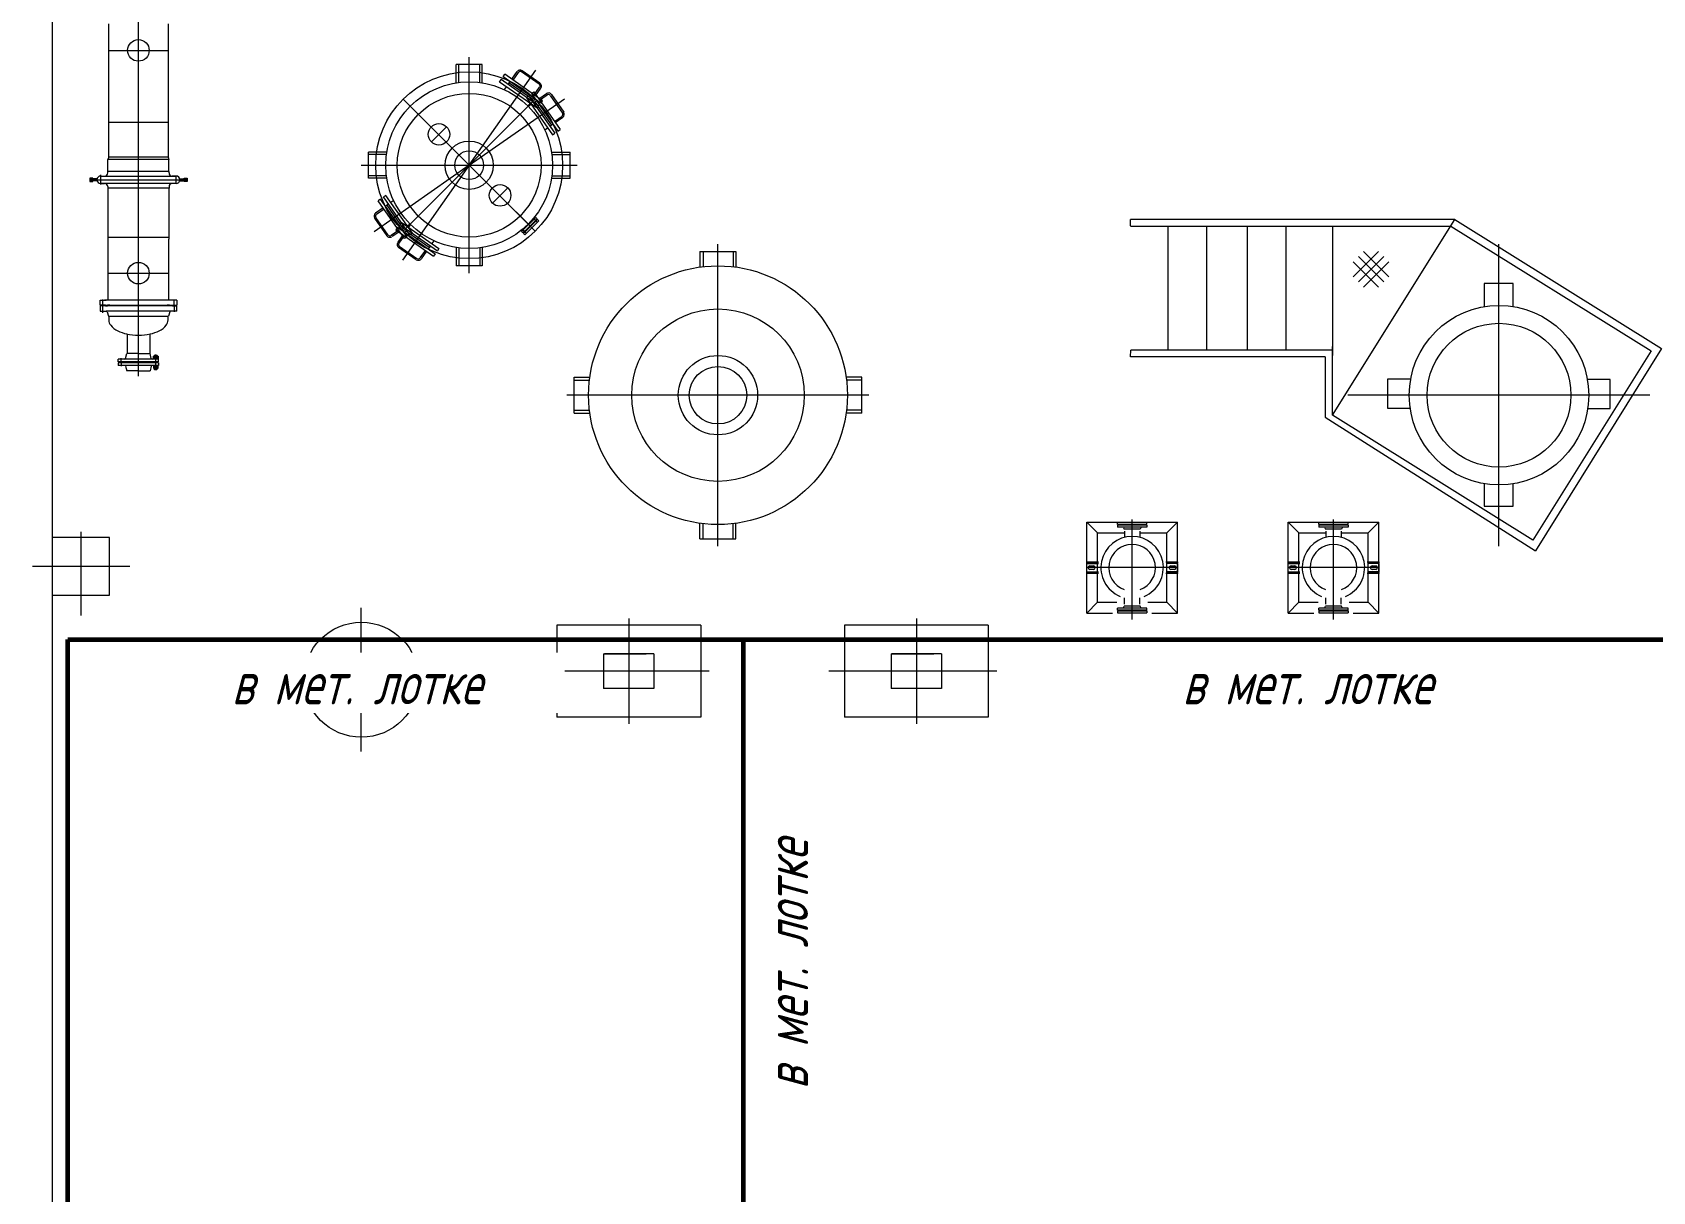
# Model space of a CAD drawing. Header units: millimetres. Extents: x 1337 to 8186, y 1899 to 5236.
# Drawn here: x 3038.2 to 3150.8, y 2565.5 to 2646.2 of the extents above; entities that cross this region are included whole.
import ezdxf

# ---------------------------------------------------------------- set-up
doc = ezdxf.new("R2010")
doc.units = ezdxf.units.MM
for name, color, linetype, lineweight in [('Линия связи (Вновь)', 3, 'Continuous', 60), ('Строительный', 251, 'Continuous', 13), ('Текст', 2, 'Continuous', 25)]:
    doc.layers.add(name, color=color, linetype=linetype, lineweight=lineweight)
doc.styles.add('Simplex', font='simplex.shx', dxfattribs={"width": 0.7, "oblique": 15})

# ---------------------------------------------------------------- blocks, each defined once
blk = doc.blocks.new('A$C0AA457AC')
at = {"layer": 'Строительный', "ltscale": 100}
for p, q in [((171.06, 361.64), (171.06, 183.64)), ((177.06, 315.97), (177.06, 344.53)), ((175, 331.21), (175, 340.48)), ((179.12, 340.48), (179.12, 331.21)), ((175, 338.63), (179.12, 338.63)), ((200.06, 323.13), (200.06, 338.16)), ((199.16, 336.39), (199.16, 337.66)), ((200.96, 337.66), (199.16, 337.66)), ((199.33, 336.39), (199.33, 337.66)), ((200.06, 330.64), (204.69, 337.26)), ((200.8, 336.39), (200.8, 337.66)), ((200.96, 336.39), (200.96, 337.66)), ((202.42, 336.8), (202.54, 336.97)), ((205.16, 335.13), (202.54, 336.97)), ((203.03, 336.62), (203.4, 337.16)), ((203.11, 336.57), (203.48, 337.1)), ((204.92, 336.27), (203.69, 337.13)), ((204.98, 336.36), (203.75, 337.22)), ((202.17, 336.43), (202.28, 336.6)), ((204.79, 334.6), (202.17, 336.43)), ((204.9, 334.76), (202.28, 336.6)), ((205.05, 334.97), (202.42, 336.8)), ((202.52, 335.9), (202.66, 336.09)), ((202.77, 336.25), (202.92, 336.46)), ((204.48, 335.21), (202.84, 336.36)), ((204.39, 335.62), (204.55, 335.74)), ((204.55, 335.74), (206.39, 333.12)), ((204.59, 335.53), (204.96, 336.07)), ((204.67, 335.48), (205.04, 336.01)), ((204.66, 335.24), (195.47, 326.05)), ((195.47, 335.24), (204.66, 326.05)), ((200.06, 330.64), (206.68, 335.27)), ((204.02, 335.37), (204.18, 335.48)), ((204.02, 335.37), (205.86, 332.75)), ((204.16, 334.75), (204.3, 334.94)), ((204.17, 334.74), (204.36, 334.87)), ((204.18, 335.48), (206.02, 332.86)), ((204.39, 335.62), (206.22, 333)), ((204.41, 335.11), (204.55, 335.31)), ((204.53, 334.99), (204.73, 335.13)), ((204.63, 335.06), (205.78, 333.42)), ((204.79, 334.6), (204.9, 334.76)), ((204.9, 335.25), (205.43, 335.62)), ((204.95, 335.17), (205.49, 335.54)), ((205.05, 334.97), (205.16, 335.13)), ((205.7, 335.5), (206.56, 334.27)), ((205.78, 335.56), (206.64, 334.33)), ((175, 333.63), (179.12, 333.63)), ((205.67, 333.35), (205.88, 333.49)), ((205.99, 333.69), (206.52, 334.06)), ((206.04, 333.61), (206.58, 333.98)), ((198.49, 333.32), (197.43, 332.26)), ((205.32, 333.1), (205.51, 333.24)), ((205.86, 332.75), (206.02, 332.86)), ((206.22, 333), (206.39, 333.12)), ((194.32, 331.54), (193.05, 331.54)), ((193.05, 329.74), (193.05, 331.54)), ((194.32, 331.38), (193.05, 331.38)), ((205.81, 331.54), (207.08, 331.54)), ((205.81, 331.38), (207.08, 331.38)), ((207.08, 329.74), (207.08, 331.54)), ((174.94, 330.21), (174.93, 330.21)), ((174.93, 330.11), (174.93, 330.21)), ((175, 331.21), (174.94, 331.05)), ((179.18, 331.05), (174.94, 331.05)), ((174.94, 330.21), (174.94, 331.05)), ((179.19, 330.21), (174.94, 330.21)), ((175.01, 331.21), (175, 331.21)), ((179.12, 331.21), (175.01, 331.21)), ((179.12, 331.21), (179.18, 331.05)), ((179.18, 330.21), (179.18, 331.05)), ((179.19, 330.11), (179.19, 330.21)), ((192.55, 330.64), (207.58, 330.64)), ((200.06, 330.64), (193.45, 326.01)), ((200.06, 330.64), (195.43, 324.03)), ((173.68, 329.75), (173.68, 329.51)), ((173.88, 329.75), (173.68, 329.75)), ((173.88, 329.69), (173.68, 329.69)), ((173.68, 329.63), (180.44, 329.63)), ((173.88, 329.58), (173.68, 329.58)), ((173.68, 329.51), (173.88, 329.51)), ((173.88, 329.51), (173.88, 329.75)), ((174.19, 329.7), (173.88, 329.7)), ((174.19, 329.56), (173.88, 329.56)), ((174.44, 329.29), (174.44, 329.98)), ((174.44, 329.89), (179.68, 329.89)), ((174.44, 329.37), (174.71, 329.37)), ((179.68, 329.37), (174.44, 329.37)), ((174.93, 329.15), (174.93, 329.05)), ((174.94, 329.05), (174.93, 329.05)), ((179.19, 329.05), (174.94, 329.05)), ((174.94, 329.05), (174.94, 323.27)), ((179.18, 329.05), (179.18, 325.49)), ((179.19, 329.15), (179.19, 329.05)), ((179.68, 329.89), (179.41, 329.89)), ((179.68, 329.35), (179.68, 329.93)), ((179.93, 329.7), (180.24, 329.7)), ((179.93, 329.56), (180.24, 329.56)), ((180.24, 329.75), (180.44, 329.75)), ((180.24, 329.51), (180.24, 329.75)), ((180.24, 329.69), (180.44, 329.69)), ((180.24, 329.58), (180.44, 329.58)), ((180.44, 329.51), (180.24, 329.51)), ((180.44, 329.75), (180.44, 329.63)), ((180.44, 329.63), (180.44, 329.51)), ((194.32, 329.91), (193.05, 329.91)), ((194.32, 329.74), (193.05, 329.74)), ((202.74, 329.07), (201.68, 328.01)), ((205.81, 329.91), (207.08, 329.91)), ((205.81, 329.74), (207.08, 329.74)), ((193.9, 328.28), (193.74, 328.17)), ((195.57, 325.55), (193.74, 328.17)), ((195.74, 325.66), (193.9, 328.28)), ((194.27, 328.54), (194.11, 328.43)), ((195.94, 325.8), (194.11, 328.43)), ((194.45, 327.93), (194.25, 327.79)), ((196.11, 325.92), (194.27, 328.54)), ((195.5, 326.22), (194.35, 327.86)), ((194.81, 328.19), (194.62, 328.05)), ((194.35, 325.73), (193.49, 326.96)), ((194.08, 327.68), (193.55, 327.3)), ((194.43, 325.78), (193.57, 327.01)), ((194.14, 327.59), (193.61, 327.22)), ((203.17, 327.53), (204.2, 326.51)), ((204.46, 326.24), (203.32, 327.39)), ((203.7, 326.02), (204.69, 327.01)), ((203.92, 325.79), (204.91, 326.78)), ((204.78, 326.92), (203.95, 326.08)), ((204.62, 326.72), (203.99, 326.08)), ((204.39, 326.71), (204.36, 326.75)), ((204.82, 326.66), (204.57, 326.91)), ((204.82, 326.87), (204.61, 326.66)), ((204.62, 326.72), (204.62, 326.76)), ((204.78, 326.92), (204.69, 327.01)), ((204.91, 326.78), (204.82, 326.87)), ((268.61, 326.86), (246.05, 326.86)), ((246.05, 326.43), (246.05, 326.86)), ((260.1, 313.25), (268.61, 326.86)), ((268.61, 326.86), (282.98, 317.88)), ((175, 325.63), (179.12, 325.63)), ((195.17, 326.12), (194.64, 325.75)), ((195.23, 326.04), (194.7, 325.67)), ((195.08, 326.32), (194.97, 326.15)), ((194.97, 326.15), (197.59, 324.32)), ((195.08, 326.32), (197.7, 324.48)), ((195.46, 325.81), (195.09, 325.28)), ((195.54, 325.75), (195.17, 325.22)), ((195.34, 326.69), (195.23, 326.52)), ((195.23, 326.52), (197.85, 324.69)), ((195.34, 326.69), (197.96, 324.85)), ((195.6, 326.3), (195.39, 326.15)), ((195.72, 326.18), (195.57, 325.97)), ((195.74, 325.66), (195.57, 325.55)), ((195.65, 326.08), (197.28, 324.93)), ((195.96, 326.55), (195.76, 326.41)), ((195.97, 326.54), (195.83, 326.34)), ((196.11, 325.92), (195.94, 325.8)), ((203.7, 326.02), (203.79, 325.93)), ((204.05, 325.88), (203.79, 326.14)), ((203.95, 326.08), (203.79, 325.93)), ((204.04, 326.1), (203.83, 325.88)), ((203.83, 325.88), (203.92, 325.79)), ((203.99, 326.08), (203.95, 326.08)), ((203.99, 326.31), (203.96, 326.34)), ((204.02, 326.12), (204.04, 326.1)), ((204.61, 326.66), (204.04, 326.1)), ((204.59, 326.68), (204.61, 326.66)), ((246.05, 326.41), (260.37, 326.41)), ((248.65, 326.41), (248.65, 317.78)), ((251.36, 317.78), (251.36, 326.41)), ((254.17, 326.41), (254.17, 317.78)), ((256.88, 317.78), (256.88, 326.41)), ((260.1, 326.41), (260.1, 317.41)), ((260.37, 326.41), (268.33, 326.41)), ((268.33, 326.41), (282.25, 317.72)), ((179.18, 321.25), (179.18, 325.49)), ((195.15, 324.93), (196.38, 324.07)), ((195.2, 325.01), (196.43, 324.15)), ((197.02, 324.72), (196.64, 324.19)), ((197.1, 324.66), (196.72, 324.13)), ((197.36, 325.03), (197.21, 324.83)), ((197.61, 325.39), (197.47, 325.2)), ((197.7, 324.48), (197.59, 324.32)), ((197.96, 324.85), (197.85, 324.69)), ((199.16, 324.9), (199.16, 323.63)), ((199.33, 324.9), (199.33, 323.63)), ((200.8, 324.9), (200.8, 323.63)), ((200.96, 324.9), (200.96, 323.63)), ((216.11, 324.64), (216.11, 323.56)), ((216.11, 324.64), (218.61, 324.64)), ((216.32, 324.64), (216.32, 323.56)), ((217.36, 304.14), (217.36, 325.14)), ((218.41, 324.64), (218.41, 323.56)), ((218.61, 324.64), (218.61, 323.56)), ((261.53, 322.87), (263.3, 324.64)), ((264.01, 322.87), (262.24, 324.64)), ((264.01, 322.87), (262.24, 324.64)), ((271.66, 304.14), (271.66, 325.14)), ((271.66, 304.14), (271.66, 325.14)), ((200.96, 323.63), (199.16, 323.63)), ((263.3, 322.16), (261.53, 323.93)), ((263.3, 322.16), (261.53, 323.93)), ((261.89, 322.52), (263.66, 324.29)), ((263.66, 322.52), (261.89, 324.29)), ((263.66, 322.52), (261.89, 324.29)), ((262.24, 322.16), (264.01, 323.93)), ((174.94, 323.27), (174.94, 321.25)), ((175, 323.13), (179.12, 323.13)), ((272.65, 322.41), (270.63, 322.41)), ((270.63, 322.41), (270.63, 320.84)), ((272.65, 320.84), (272.65, 322.41)), ((174.39, 320.91), (174.39, 321.25)), ((174.39, 321.25), (174.81, 321.25)), ((174.59, 320.38), (174.59, 321.3)), ((179.74, 321.25), (174.7, 321.25)), ((179.54, 320.88), (179.54, 321.3)), ((179.74, 321.25), (179.74, 320.91)), ((174.78, 320.91), (174.39, 320.91)), ((174.39, 320.85), (174.39, 320.48)), ((174.7, 320.85), (174.39, 320.85)), ((174.39, 320.48), (174.81, 320.48)), ((174.73, 320.88), (174.7, 320.85)), ((179.42, 320.85), (174.7, 320.85)), ((174.9, 320.88), (174.73, 320.88)), ((174.78, 320.88), (174.78, 320.91)), ((174.78, 320.91), (179.74, 320.91)), ((175.08, 320.85), (174.78, 320.85)), ((174.78, 320.85), (174.9, 320.85)), ((179.74, 320.48), (174.81, 320.48)), ((174.88, 320.43), (174.97, 320.13)), ((175.08, 320.91), (174.9, 320.91)), ((174.9, 320.88), (174.9, 320.91)), ((177.06, 320.88), (174.9, 320.88)), ((174.97, 320.13), (179.15, 320.13)), ((175, 320.13), (179.12, 320.13)), ((175, 320.13), (175, 319.88)), ((175.08, 320.88), (175.08, 320.91)), ((177.06, 320.88), (179.39, 320.88)), ((179.05, 320.91), (179.05, 320.88)), ((179.23, 320.91), (179.05, 320.91)), ((179.12, 319.88), (179.12, 320.13)), ((179.25, 320.43), (179.15, 320.13)), ((179.23, 320.91), (179.23, 320.88)), ((179.35, 320.91), (179.35, 320.88)), ((179.39, 320.88), (179.42, 320.85)), ((179.42, 320.85), (179.74, 320.85)), ((179.54, 320.85), (179.54, 320.44)), ((179.74, 320.48), (179.74, 320.85)), ((176.27, 318.9), (176.27, 317.53)), ((177.86, 318.9), (177.86, 317.53)), ((246.05, 317.3), (246.06, 317.78)), ((260.12, 317.78), (246.06, 317.78)), ((260.1, 313.25), (260.1, 318.02)), ((282.25, 317.72), (274.02, 304.55)), ((282.98, 317.88), (274.2, 303.81)), ((175.66, 316.96), (175.66, 317.15)), ((178.01, 317.15), (175.66, 317.15)), ((176.15, 316.96), (175.66, 316.96)), ((178.15, 316.9), (175.66, 316.9)), ((175.66, 316.9), (175.66, 316.71)), ((178.01, 316.71), (175.66, 316.71)), ((175.86, 316.92), (175.86, 317.21)), ((175.86, 316.95), (175.86, 316.66)), ((176, 316.93), (175.97, 316.9)), ((176.15, 316.93), (176, 316.93)), ((176.04, 316.93), (176.04, 316.96)), ((176.15, 316.93), (176.15, 316.96)), ((178.08, 316.96), (176.15, 316.96)), ((178.08, 316.93), (176.15, 316.93)), ((176.17, 317.2), (176.26, 317.53)), ((176.17, 316.67), (176.26, 316.33)), ((177.06, 317.53), (176.26, 317.53)), ((177.06, 317.53), (177.87, 317.53)), ((177.95, 317.2), (177.87, 317.53)), ((177.95, 316.67), (177.87, 316.33)), ((177.97, 316.93), (177.97, 316.96)), ((178.46, 317.15), (178.01, 317.15)), ((178.46, 316.71), (178.01, 316.71)), ((178.36, 316.96), (178.08, 316.96)), ((178.08, 316.93), (178.08, 316.96)), ((178.12, 316.93), (178.08, 316.93)), ((178.1, 317.15), (178.1, 317.35)), ((178.1, 317.35), (178.43, 317.35)), ((178.1, 316.71), (178.1, 316.51)), ((178.12, 316.93), (178.15, 316.9)), ((178.36, 316.9), (178.15, 316.9)), ((178.16, 317.41), (178.19, 317.43)), ((178.16, 317.41), (178.16, 317.35)), ((178.16, 317.41), (178.36, 317.41)), ((178.16, 316.96), (178.16, 316.93)), ((178.16, 316.9), (178.16, 316.93)), ((178.18, 317.35), (178.18, 317.15)), ((178.18, 316.51), (178.18, 316.71)), ((178.19, 317.43), (178.19, 317.35)), ((178.19, 317.43), (178.34, 317.43)), ((178.26, 317.47), (178.26, 316.38)), ((178.34, 317.43), (178.34, 317.35)), ((178.34, 317.43), (178.36, 317.41)), ((178.35, 317.35), (178.35, 317.15)), ((178.35, 316.51), (178.35, 316.71)), ((178.36, 317.41), (178.36, 317.35)), ((178.36, 316.96), (178.36, 316.93)), ((178.46, 316.96), (178.36, 316.96)), ((178.36, 316.9), (178.36, 316.93)), ((178.46, 316.9), (178.36, 316.9)), ((178.43, 317.35), (178.43, 317.15)), ((178.43, 316.51), (178.43, 316.71)), ((178.46, 316.96), (178.46, 317.15)), ((178.46, 316.9), (178.46, 316.71)), ((259.58, 317.3), (246.05, 317.3)), ((259.58, 317.3), (259.58, 313.11)), ((177.06, 316.33), (176.26, 316.33)), ((177.06, 316.33), (177.87, 316.33)), ((178.1, 316.51), (178.43, 316.51)), ((178.16, 316.46), (178.16, 316.51)), ((178.16, 316.46), (178.19, 316.43)), ((178.16, 316.46), (178.36, 316.46)), ((178.19, 316.43), (178.19, 316.51)), ((178.19, 316.43), (178.34, 316.43)), ((178.34, 316.43), (178.34, 316.51)), ((178.34, 316.43), (178.36, 316.46)), ((178.36, 316.46), (178.36, 316.51)), ((207.36, 315.89), (208.45, 315.89)), ((207.36, 313.39), (207.36, 315.89)), ((207.36, 315.69), (208.45, 315.69)), ((227.36, 315.89), (226.28, 315.89)), ((227.36, 315.69), (226.28, 315.69)), ((227.36, 313.39), (227.36, 315.89)), ((265.49, 315.75), (263.92, 315.75)), ((263.92, 315.75), (263.92, 313.73)), ((279.2, 315.74), (277.84, 315.74)), ((279.41, 315.74), (279.2, 315.74)), ((279.41, 313.72), (279.41, 315.74)), ((227.86, 314.64), (206.86, 314.64)), ((282.16, 314.64), (261.16, 314.64)), ((282.16, 314.64), (261.16, 314.64)), ((207.36, 313.6), (208.45, 313.6)), ((207.36, 313.39), (208.45, 313.39)), ((227.36, 313.6), (226.28, 313.6)), ((227.36, 313.39), (226.28, 313.39)), ((274.02, 304.55), (260.1, 313.25)), ((263.92, 313.73), (265.49, 313.73)), ((277.84, 313.72), (279.41, 313.72)), ((259.58, 313.11), (274.2, 303.81)), ((270.64, 308.48), (270.64, 308.48)), ((270.64, 308.48), (270.64, 306.91)), ((272.66, 306.91), (272.66, 308.48)), ((270.64, 306.91), (272.66, 306.91)), ((216.11, 304.64), (216.11, 305.73)), ((216.32, 304.64), (216.32, 305.73)), ((218.41, 304.64), (218.41, 305.73)), ((218.61, 304.64), (218.61, 305.73)), ((243, 305.8), (249.32, 305.8)), ((243, 299.48), (243, 305.8)), ((243, 305.8), (243.75, 305.06)), ((245.14, 305.78), (247.19, 305.78)), ((245.14, 305.65), (245.14, 305.78)), ((245.14, 305.65), (247.19, 305.65)), ((245.14, 305.59), (245.14, 305.46)), ((245.44, 305.59), (245.14, 305.59)), ((245.44, 305.46), (245.14, 305.46)), ((245.42, 305.62), (245.4, 305.64)), ((245.42, 305.62), (246.9, 305.62)), ((247.19, 305.59), (245.44, 305.59)), ((247.19, 305.46), (245.44, 305.46)), ((245.47, 305.62), (245.47, 305.59)), ((245.57, 305.42), (245.61, 305.32)), ((245.77, 305.32), (245.61, 305.32)), ((246.16, 305.32), (245.77, 305.32)), ((246.16, 299.03), (246.16, 306)), ((246.71, 305.32), (246.16, 305.32)), ((246.76, 305.42), (246.71, 305.32)), ((246.85, 305.62), (246.85, 305.59)), ((246.85, 305.62), (246.85, 305.59)), ((246.9, 305.62), (246.92, 305.64)), ((246.9, 305.62), (246.92, 305.64)), ((247.19, 305.65), (247.19, 305.78)), ((247.19, 305.65), (247.19, 305.78)), ((247.19, 305.59), (247.19, 305.46)), ((248.58, 305.06), (249.32, 305.8)), ((249.32, 299.48), (249.32, 305.8)), ((257, 305.8), (263.32, 305.8)), ((257, 299.48), (257, 305.8)), ((257, 305.8), (257.75, 305.06)), ((259.14, 305.78), (261.19, 305.78)), ((259.14, 305.65), (259.14, 305.78)), ((259.14, 305.65), (261.19, 305.65)), ((259.14, 305.59), (259.14, 305.46)), ((259.44, 305.59), (259.14, 305.59)), ((259.44, 305.46), (259.14, 305.46)), ((259.42, 305.62), (259.4, 305.64)), ((259.42, 305.62), (260.9, 305.62)), ((261.19, 305.59), (259.44, 305.59)), ((261.19, 305.46), (259.44, 305.46)), ((259.47, 305.62), (259.47, 305.59)), ((259.57, 305.42), (259.61, 305.32)), ((259.77, 305.32), (259.61, 305.32)), ((260.16, 305.32), (259.77, 305.32)), ((260.16, 299.03), (260.16, 306)), ((260.71, 305.32), (260.16, 305.32)), ((260.76, 305.42), (260.71, 305.32)), ((260.85, 305.62), (260.85, 305.59)), ((260.85, 305.62), (260.85, 305.59)), ((260.9, 305.62), (260.92, 305.64)), ((260.9, 305.62), (260.92, 305.64)), ((261.19, 305.65), (261.19, 305.78)), ((261.19, 305.65), (261.19, 305.78)), ((261.19, 305.59), (261.19, 305.46)), ((262.58, 305.06), (263.32, 305.8)), ((263.32, 299.48), (263.32, 305.8)), ((175.06, 304.73), (171.06, 304.73)), ((171.06, 304.73), (171.06, 300.73)), ((173.06, 305.14), (173.06, 299.32)), ((175.06, 300.73), (175.06, 304.73)), ((216.11, 304.64), (218.61, 304.64)), ((243.75, 300.23), (243.75, 305.06)), ((243.75, 305.06), (245.62, 305.06)), ((245.62, 305.18), (245.62, 304.75)), ((246.7, 305.18), (246.7, 304.75)), ((246.7, 305.06), (248.58, 305.06)), ((248.58, 300.23), (248.58, 305.06)), ((257.75, 300.23), (257.75, 305.06)), ((257.75, 305.06), (259.62, 305.06)), ((259.62, 305.18), (259.62, 304.75)), ((260.7, 305.18), (260.7, 304.75)), ((260.7, 305.06), (262.58, 305.06)), ((262.58, 300.23), (262.58, 305.06)), ((176.47, 302.73), (169.69, 302.73)), ((243, 303.04), (243.82, 303.04)), ((243, 302.97), (243, 303.04)), ((243, 302.97), (243, 302.92)), ((243, 302.97), (243.81, 302.97)), ((243, 302.92), (243.81, 302.92)), ((243, 302.36), (243, 302.92)), ((249.32, 302.64), (243, 302.64)), ((243, 302.64), (243.1, 302.64)), ((243, 302.36), (243, 302.31)), ((243, 302.36), (243.81, 302.36)), ((243, 302.31), (243.81, 302.31)), ((243, 302.24), (243, 302.31)), ((243.82, 302.24), (243, 302.24)), ((243.22, 302.76), (243.48, 302.76)), ((243.48, 302.52), (243.22, 302.52)), ((248.5, 303.04), (249.32, 303.04)), ((249.32, 302.24), (248.5, 302.24)), ((249.32, 302.97), (248.52, 302.97)), ((249.32, 302.92), (248.52, 302.92)), ((249.32, 302.36), (248.52, 302.36)), ((249.32, 302.31), (248.52, 302.31)), ((248.84, 302.76), (249.1, 302.76)), ((249.1, 302.52), (248.84, 302.52)), ((249.22, 302.64), (249.32, 302.64)), ((249.32, 303.04), (249.32, 302.97)), ((249.32, 302.92), (249.32, 302.97)), ((249.32, 302.92), (249.32, 302.36)), ((249.32, 302.31), (249.32, 302.36)), ((249.32, 302.31), (249.32, 302.24)), ((257, 303.04), (257.82, 303.04)), ((257, 302.97), (257, 303.04)), ((257, 302.97), (257, 302.92)), ((257, 302.97), (257.81, 302.97)), ((257, 302.92), (257.81, 302.92)), ((257, 302.36), (257, 302.92)), ((263.32, 302.64), (257, 302.64)), ((257, 302.64), (257.1, 302.64)), ((257, 302.36), (257, 302.31)), ((257, 302.36), (257.81, 302.36)), ((257, 302.31), (257.81, 302.31)), ((257, 302.24), (257, 302.31)), ((257.82, 302.24), (257, 302.24)), ((257.22, 302.76), (257.48, 302.76)), ((257.48, 302.52), (257.22, 302.52)), ((262.5, 303.04), (263.32, 303.04)), ((263.32, 302.24), (262.5, 302.24)), ((263.32, 302.97), (262.52, 302.97)), ((263.32, 302.92), (262.52, 302.92)), ((263.32, 302.36), (262.52, 302.36)), ((263.32, 302.31), (262.52, 302.31)), ((262.84, 302.76), (263.1, 302.76)), ((263.1, 302.52), (262.84, 302.52)), ((263.22, 302.64), (263.32, 302.64)), ((263.32, 303.04), (263.32, 302.97)), ((263.32, 302.92), (263.32, 302.97)), ((263.32, 302.92), (263.32, 302.36)), ((263.32, 302.31), (263.32, 302.36)), ((263.32, 302.31), (263.32, 302.24)), ((171.06, 300.73), (175.06, 300.73)), ((192.56, 289.84), (192.56, 299.84)), ((243, 299.48), (243.75, 300.23)), ((243.75, 300.23), (245.09, 300.23)), ((245.14, 299.69), (245.14, 299.82)), ((245.44, 299.82), (245.14, 299.82)), ((245.44, 299.69), (245.14, 299.69)), ((247.19, 299.82), (245.44, 299.82)), ((247.19, 299.69), (245.44, 299.69)), ((245.47, 299.66), (245.47, 299.69)), ((245.57, 299.86), (245.61, 299.97)), ((245.77, 299.97), (245.61, 299.97)), ((245.62, 300.1), (245.62, 300.54)), ((246.16, 299.97), (245.77, 299.97)), ((246.71, 299.97), (246.16, 299.97)), ((246.7, 300.1), (246.7, 300.54)), ((246.76, 299.86), (246.71, 299.97)), ((246.85, 299.66), (246.85, 299.69)), ((247.19, 299.69), (247.19, 299.82)), ((247.24, 300.23), (248.58, 300.23)), ((248.58, 300.23), (249.32, 299.48)), ((257, 299.48), (257.75, 300.23)), ((257.75, 300.23), (259.09, 300.23)), ((259.14, 299.69), (259.14, 299.82)), ((259.44, 299.82), (259.14, 299.82)), ((259.44, 299.69), (259.14, 299.69)), ((261.19, 299.82), (259.44, 299.82)), ((261.19, 299.69), (259.44, 299.69)), ((259.47, 299.66), (259.47, 299.69)), ((259.57, 299.86), (259.61, 299.97)), ((259.77, 299.97), (259.61, 299.97)), ((259.62, 300.1), (259.62, 300.54)), ((260.16, 299.97), (259.77, 299.97)), ((260.71, 299.97), (260.16, 299.97)), ((260.7, 300.1), (260.7, 300.54)), ((260.76, 299.86), (260.71, 299.97)), ((260.85, 299.66), (260.85, 299.69)), ((261.19, 299.69), (261.19, 299.82)), ((261.24, 300.23), (262.58, 300.23)), ((262.58, 300.23), (263.32, 299.48)), ((206.16, 298.64), (206.16, 292.24)), ((216.16, 298.64), (206.16, 298.64)), ((211.16, 299.11), (211.16, 291.78)), ((216.16, 298.64), (216.16, 292.24)), ((226.16, 298.64), (226.16, 292.24)), ((236.16, 298.64), (226.16, 298.64)), ((231.16, 299.11), (231.16, 291.78)), ((236.16, 298.64), (236.16, 292.24)), ((243, 299.48), (244.8, 299.48)), ((245.14, 299.63), (245.14, 299.5)), ((245.14, 299.63), (247.19, 299.63)), ((245.14, 299.5), (247.19, 299.5)), ((245.42, 299.66), (245.4, 299.64)), ((245.42, 299.66), (246.9, 299.66)), ((246.9, 299.66), (246.92, 299.64)), ((247.19, 299.63), (247.19, 299.5)), ((247.53, 299.48), (249.32, 299.48)), ((257, 299.48), (258.8, 299.48)), ((259.14, 299.63), (259.14, 299.5)), ((259.14, 299.63), (261.19, 299.63)), ((259.14, 299.5), (261.19, 299.5)), ((259.42, 299.66), (259.4, 299.64)), ((259.42, 299.66), (260.9, 299.66)), ((260.9, 299.66), (260.92, 299.64)), ((261.19, 299.63), (261.19, 299.5)), ((261.53, 299.48), (263.32, 299.48)), ((209.41, 296.64), (212.36, 296.64)), ((209.41, 296.64), (209.41, 294.24)), ((212.91, 296.64), (209.46, 296.64)), ((212.91, 296.64), (212.91, 294.24)), ((229.41, 296.64), (232.36, 296.64)), ((229.41, 296.64), (229.41, 294.24)), ((232.91, 296.64), (229.46, 296.64)), ((232.91, 296.64), (232.91, 294.24)), ((216.75, 295.44), (205.06, 295.44)), ((236.75, 295.44), (225.06, 295.44)), ((187.56, 294.84), (197.56, 294.84)), ((212.86, 294.24), (209.41, 294.24)), ((212.91, 294.24), (209.96, 294.24)), ((232.86, 294.24), (229.41, 294.24)), ((232.91, 294.24), (229.96, 294.24)), ((216.16, 292.24), (206.16, 292.24)), ((236.16, 292.24), (226.16, 292.24))]:
    blk.add_line(p, q, dxfattribs=at)
for centre, radius in [((177.06, 338.63), 0.75), ((200.06, 330.64), 6.5), ((200.06, 330.64), 5.8), ((200.06, 330.64), 5), ((197.96, 332.79), 0.75), ((200.06, 330.64), 1.68), ((200.06, 330.64), 1), ((202.21, 328.54), 0.75), ((177.06, 323.13), 0.75), ((217.36, 314.64), 9), ((217.36, 314.64), 6), ((271.67, 314.64), 6.24), ((271.67, 314.64), 5), ((271.67, 314.64), 5), ((217.36, 314.64), 2.76), ((217.36, 314.64), 2), ((192.56, 294.84), 4)]:
    blk.add_circle(centre, radius, dxfattribs=at)
for centre, radius, start, end in [((203.61, 337.01), 0.25, 55, 145), ((203.61, 337.01), 0.15, 55, 145), ((204.84, 336.15), 0.15, 325, 55), ((204.84, 336.15), 0.25, 325, 55), ((205.57, 335.42), 0.25, 35, 125), ((205.57, 335.42), 0.15, 35, 125), ((206.43, 334.19), 0.15, 305, 35), ((206.43, 334.19), 0.25, 305, 35), ((174.71, 330.11), 0.22, 270, 0), ((179.41, 330.11), 0.22, 180, 270), ((174.44, 329.63), 0.26, 90, 270), ((174.71, 329.15), 0.22, 0, 90), ((179.41, 329.15), 0.22, 90, 180), ((179.68, 329.63), 0.26, 270, 90), ((193.69, 327.1), 0.25, 125, 215), ((193.69, 327.1), 0.15, 125, 215), ((194.55, 325.87), 0.25, 215, 305), ((194.55, 325.87), 0.15, 215, 305), ((195.29, 325.13), 0.25, 145, 235), ((195.29, 325.13), 0.15, 145, 235), ((196.52, 324.27), 0.25, 235, 325), ((196.52, 324.27), 0.15, 235, 325), ((174.81, 320.41), 0.07, 17.4472, 90), ((179.31, 320.41), 0.07, 90, 162.5528), ((175.59, 319.88), 0.591, 180, 219.6393), ((176.29, 320.46), 1.5, 219.6393, 243.4349), ((176.76, 321.39), 2.54, 243.4349, 258.2991), ((177.06, 322.87), 4.05, 258.2991, 270), ((177.06, 322.87), 4.05, 270, 281.7009), ((177.37, 321.39), 2.54, 281.7009, 296.5651), ((177.84, 320.46), 1.5, 296.5651, 320.3607), ((178.53, 319.88), 0.591, 320.3607, 360), ((176.12, 317.21), 0.06, 270, 345.9638), ((176.12, 316.65), 0.06, 14.0362, 90), ((178.01, 317.21), 0.06, 194.0362, 270), ((178.01, 316.65), 0.06, 90, 165.9638), ((243.87, 304.27), 2.06, 41.7997, 42.1739), ((243.86, 304.26), 2.07, 41.8017, 42.1735), ((245.51, 305.4), 0.065, 22.62, 90), ((246.82, 305.4), 0.065, 90, 157.38), ((248.47, 304.26), 2.08, 137.8265, 138.1976), ((248.47, 304.26), 2.08, 137.8265, 138.1976), ((257.87, 304.27), 2.06, 41.7997, 42.1739), ((257.86, 304.26), 2.07, 41.8017, 42.1735), ((259.51, 305.4), 0.065, 22.62, 90), ((260.82, 305.4), 0.065, 90, 157.38), ((262.47, 304.26), 2.08, 137.8265, 138.1976), ((262.47, 304.26), 2.08, 137.8265, 138.1976), ((246.16, 302.64), 2.17, 292.6804, 247.3198), ((246.16, 302.64), 1.62, 290.0041, 249.9962), ((260.16, 302.64), 2.17, 292.6804, 247.3198), ((260.16, 302.64), 1.62, 290.0041, 249.9962), ((243.22, 302.64), 0.12, 90, 270), ((243.48, 302.64), 0.12, 270, 90), ((248.84, 302.64), 0.12, 90, 270), ((249.1, 302.64), 0.12, 270, 90), ((257.22, 302.64), 0.12, 90, 270), ((257.48, 302.64), 0.12, 270, 90), ((262.84, 302.64), 0.12, 90, 270), ((263.1, 302.64), 0.12, 270, 90), ((245.51, 299.89), 0.065, 270, 337.38), ((246.82, 299.89), 0.065, 202.62, 270), ((259.51, 299.89), 0.065, 270, 337.38), ((260.82, 299.89), 0.065, 202.62, 270), ((243.87, 301.02), 2.06, 317.8261, 318.2003), ((243.86, 301.02), 2.07, 317.8265, 318.1983), ((248.47, 301.03), 2.08, 221.8024, 222.1735), ((257.87, 301.02), 2.06, 317.8261, 318.2003), ((257.86, 301.02), 2.07, 317.8265, 318.1983), ((262.47, 301.03), 2.08, 221.8024, 222.1735)]:
    blk.add_arc(centre, radius, start, end, dxfattribs=at)

msp = doc.modelspace()

# ---------------------------------------------------------------- linework, layer by layer
at = {"layer": 'Линия связи (Вновь)'}
for p, q in [((3040.65, 2485.15), (3040.65, 2603.95)), ((3040.65, 2603.95), (3087.6, 2603.95)), ((3087.6, 2603.95), (3087.6, 2558.35)), ((3087.6, 2603.95), (3219.65, 2603.95))]:
    msp.add_line(p, q, dxfattribs=at)

# ---------------------------------------------------------------- block references
msp.add_blockref('A$C0AA457AC', (2868.49, 2306.3), dxfattribs=at)

# ---------------------------------------------------------------- next in the draw order: texts
at = {"layer": 'Текст', "ltscale": 100, "char_height": 3, "attachment_point": 8, "style": 'Simplex', "bg_fill": 3, "box_fill_scale": 1.2, "bg_fill_color": 256, "bg_fill_transparency": 0}
for insert in [(3060.72, 2599.43), (3126.83, 2599.43)]:
    msp.add_mtext_dynamic_manual_height_columns('в мет. лотке', width=27.7638, gutter_width=12.5, heights=[0], dxfattribs=dict(at, insert=insert))
at = {"layer": 'Текст', "ltscale": 100, "insert": (3092.12, 2581.33), "char_height": 3, "attachment_point": 8, "rotation": 90, "style": 'Simplex', "bg_fill": 3, "box_fill_scale": 1.2, "bg_fill_color": 256, "bg_fill_transparency": 0}
msp.add_mtext_dynamic_manual_height_columns('в мет. лотке', width=27.7638, gutter_width=12.5, heights=[0], dxfattribs=at)

doc.saveas('drawing.dxf')
